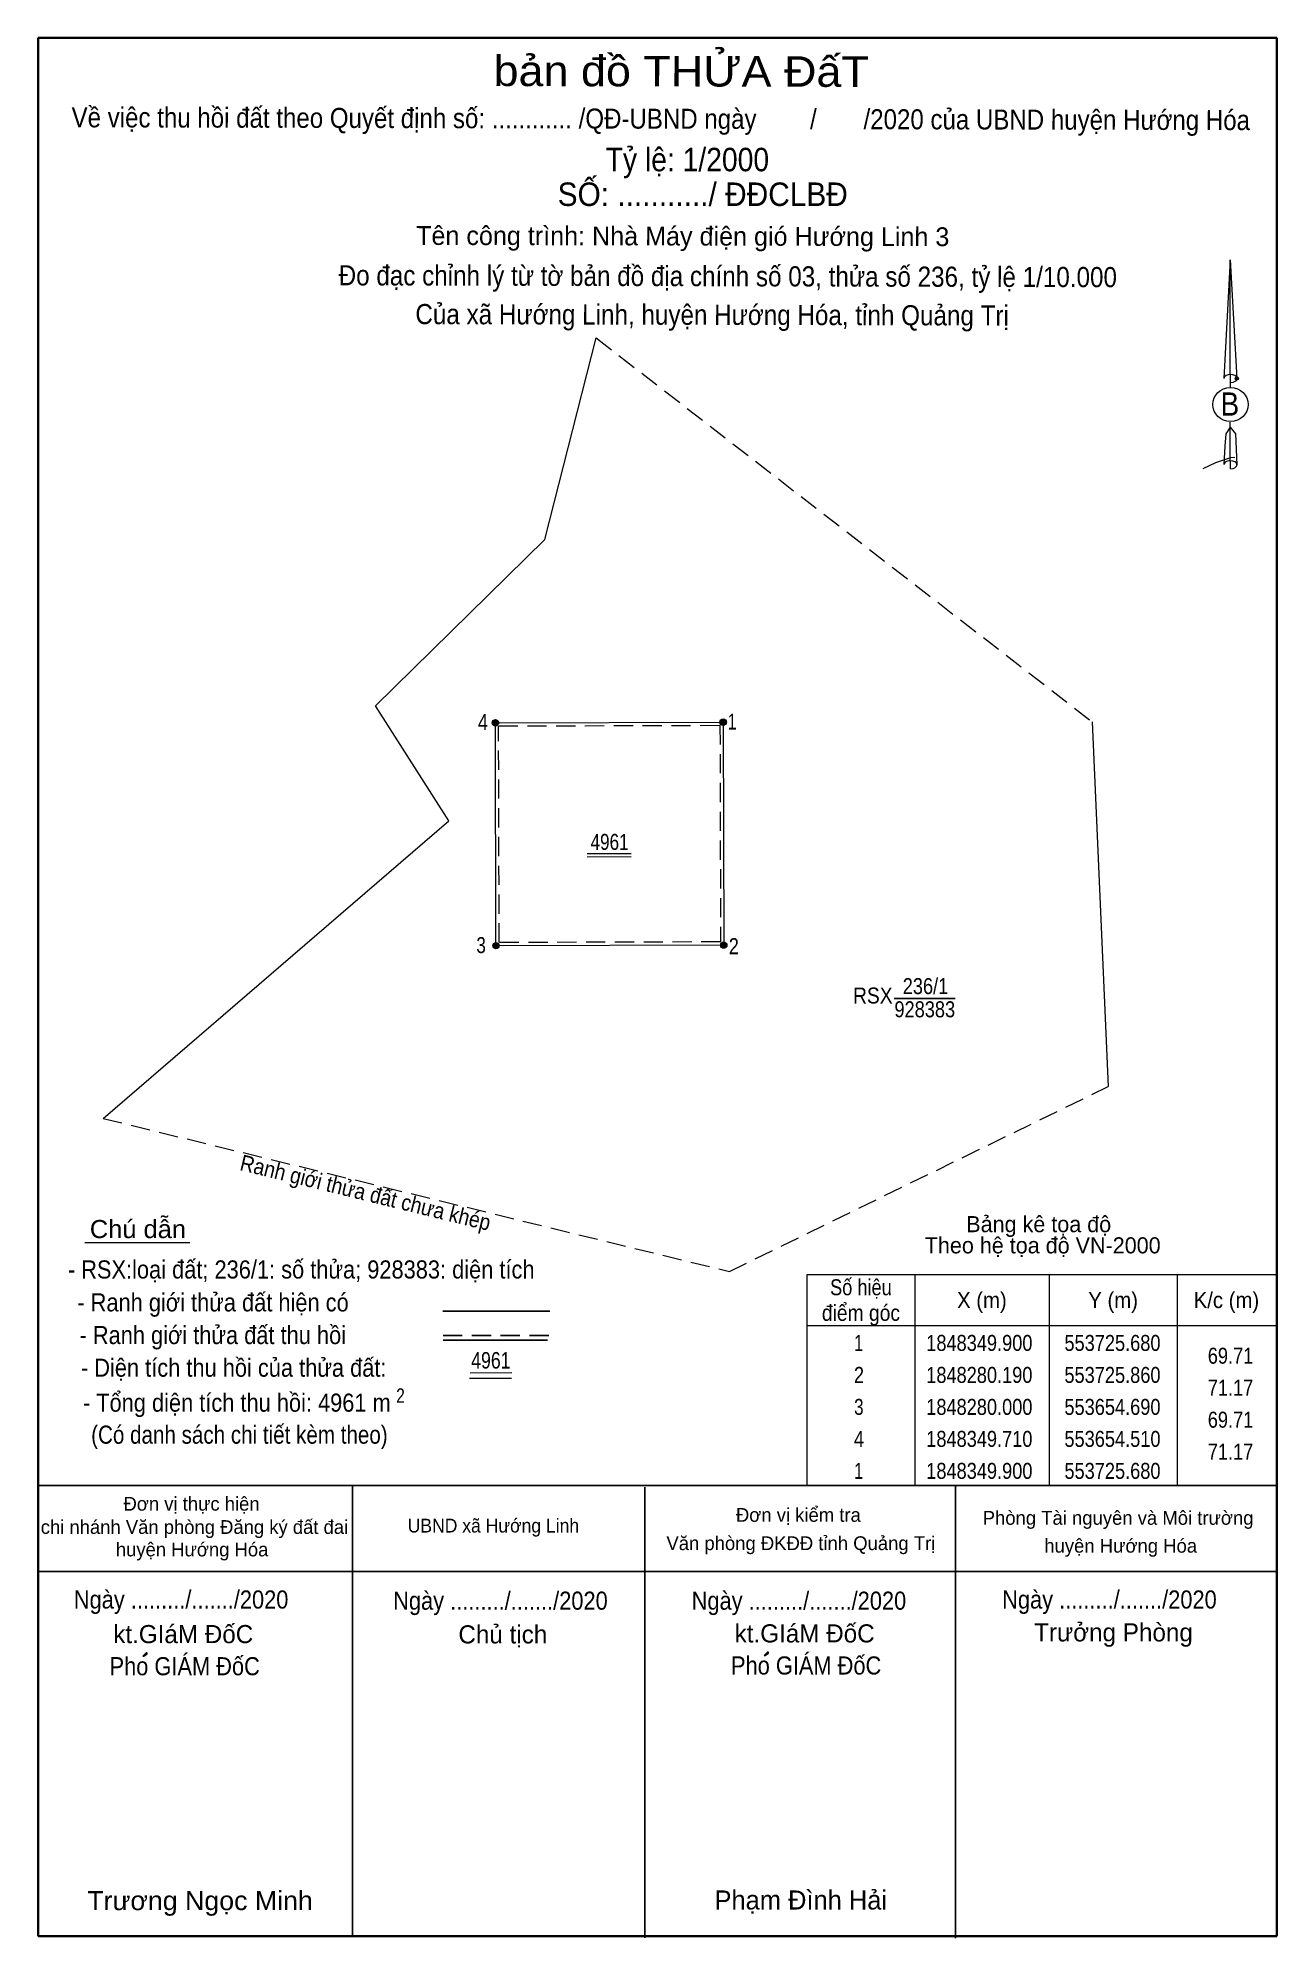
# Model space of a CAD drawing. Header units: metres. Extents: x 553512 to 553899, y 1847970 to 1848564.
import ezdxf
from ezdxf.enums import TextEntityAlignment as Align

# ---------------------------------------------------------------- set-up
doc = ezdxf.new("R2010")
doc.units = ezdxf.units.M
doc.header["$LTSCALE"] = 2
doc.header["$PDMODE"] = 32
doc.header["$PDSIZE"] = 1
doc.linetypes.add('MEDIUM_DASHED', pattern=[4.5, 3, -1.5])
doc.layers.add('10', color=7, linetype='Continuous', lineweight=13)

msp = doc.modelspace()

# ---------------------------------------------------------------- hatches: boundary and pattern name
at = {"layer": '10'}
for points in [[(553655.51, 1848349.71, 1), (553653.51, 1848349.71, 1)], [(553726.68, 1848349.9, 1), (553724.68, 1848349.9, 1)], [(553655.69, 1848280, 1), (553653.69, 1848280, 1)], [(553726.86, 1848280.19, 1), (553724.86, 1848280.19, 1)], [(553545.55, 1848058.49), (553545.63, 1848058.56), (553545.67, 1848058.63), (553545.71, 1848058.79), (553545.64, 1848058.91), (553545.51, 1848058.97), (553545.38, 1848058.91), (553545.26, 1848058.83), (553544.38, 1848057.84), (553544.64, 1848057.84)], [(553739.73, 1848058.7), (553739.8, 1848058.77), (553739.84, 1848058.84), (553739.88, 1848059.01), (553739.81, 1848059.14), (553739.67, 1848059.19), (553739.55, 1848059.14), (553739.42, 1848059.05), (553738.54, 1848058.06), (553738.81, 1848058.06)]]:
    msp.add_hatch(color=256, dxfattribs=at).paths.add_polyline_path(points)

# ---------------------------------------------------------------- linework, layer by layer
at = {"layer": '10', "lineweight": 35}
for p, q in [((553511.6, 1848563.78), (553898.73, 1848563.78)), ((553511.6, 1847970.35), (553511.6, 1848563.78)), ((553898.73, 1848563.78), (553898.73, 1847970.35)), ((553511.6, 1847970.35), (553898.73, 1847970.35)), ((553511.6, 1847970.35), (553898.73, 1847970.35))]:
    msp.add_line(p, q, dxfattribs=at)
at = {"layer": '10'}
for p, q in [((553884.09, 1848494.43), (553886.19, 1848457.35)), ((553884.09, 1848494.43), (553886.19, 1848457.35)), ((553884.09, 1848494.43), (553886.19, 1848457.35)), ((553882.44, 1848463.15), (553882.15, 1848457.35)), ((553884.09, 1848458.62), (553884.09, 1848457.06)), ((553884.09, 1848457.06), (553884.09, 1848456.03)), ((553884.09, 1848456.03), (553884.09, 1848454.63)), ((553884.09, 1848456.03), (553884.09, 1848454.63)), ((553884.09, 1848456.03), (553884.09, 1848454.63)), ((553884.09, 1848442.09), (553884.09, 1848443.69)), ((553884.09, 1848442.09), (553884.09, 1848443.69)), ((553884.09, 1848442.09), (553884.09, 1848443.69)), ((553884.09, 1848442.09), (553885.74, 1848440.03)), ((553884.09, 1848442.09), (553885.74, 1848440.03)), ((553884.09, 1848442.09), (553885.74, 1848440.03)), ((553885.74, 1848440.03), (553886.19, 1848430.37)), ((553885.74, 1848440.03), (553886.19, 1848430.37)), ((553885.74, 1848440.03), (553886.19, 1848430.37)), ((553884.09, 1848431.61), (553884.09, 1848430.13)), ((553884.09, 1848430.13), (553884.09, 1848429.14)), ((553886.19, 1848430.37), (553886.19, 1848430.49)), ((553841, 1848350), (553846, 1848236)), ((553683.22, 1848308.82), (553696.98, 1848308.86)), ((553683.22, 1848307.82), (553696.98, 1848307.86)), ((553526.23, 1848187.17), (553559.08, 1848187.17)), ((553785.53, 1848177.22), (553785.53, 1848111.22)), ((553827.53, 1848177.22), (553827.53, 1848111.22)), ((553867.53, 1848177.22), (553867.53, 1848111.22)), ((553751.93, 1848161.22), (553898.73, 1848161.22)), ((553646.47, 1848144.83), (553659.59, 1848144.84)), ((553646.58, 1848146.51), (553659.69, 1848146.53))]:
    msp.add_line(p, q, dxfattribs=at)
at = {"layer": '10', "linetype": 'MEDIUM_DASHED'}
msp.add_line((553686, 1848470), (553841, 1848350), dxfattribs=at)
at = {"layer": '10', "lineweight": 25}
for p, q in [((553779.11, 1848263.48), (553798.14, 1848263.48)), ((553638.1, 1848165.78), (553671.49, 1848165.78)), ((553638.24, 1848156.69), (553670.8, 1848156.69)), ((553511.6, 1848111.22), (553898.73, 1848111.22)), ((553609.9, 1847970.11), (553609.9, 1848111.02)), ((553701.23, 1847969.86), (553701.23, 1848110.77)), ((553798.29, 1847969.78), (553798.29, 1848111.22)), ((553511.6, 1848084.31), (553898.73, 1848084.31))]:
    msp.add_line(p, q, dxfattribs=at)
at = {"layer": '10', "linetype": 'MEDIUM_DASHED', "lineweight": 25}
msp.add_line((553638.16, 1848158.09), (553671.37, 1848158.09), dxfattribs=at)
at = {"layer": '10'}
for points in [[(553884.09, 1848458.62), (553884.09, 1848494.43), (553882.44, 1848463.15)], [(553532, 1848226), (553640, 1848319), (553617, 1848355), (553670, 1848407), (553686, 1848470)], [(553884.09, 1848431.61), (553884.09, 1848442.09), (553882.73, 1848440.03), (553882.44, 1848436.15), (553882.15, 1848430.49)], [(553875.71, 1848429.22), (553879.59, 1848431.07), (553884.29, 1848432.6), (553885.53, 1848432.69)]]:
    msp.add_lwpolyline(points, dxfattribs=at)
for points in [[(553654.51, 1848349.71), (553725.68, 1848349.9), (553725.86, 1848280.19), (553654.69, 1848280)], [(553725.68, 1848349.9), (553725.86, 1848280.19), (553654.69, 1848280), (553654.51, 1848349.71)], [(553751.93, 1848177.22), (553898.73, 1848177.22), (553898.73, 1848111.22), (553751.93, 1848111.22)]]:
    msp.add_lwpolyline(points, close=True, dxfattribs=at)
at = {"layer": '10', "linetype": 'MEDIUM_DASHED'}
for points in [[(553724.68, 1848348.9), (553724.86, 1848281.19), (553655.69, 1848281), (553655.51, 1848348.71)], [(553545.55, 1848058.49), (553545.63, 1848058.56), (553545.67, 1848058.63), (553545.71, 1848058.79), (553545.64, 1848058.91), (553545.51, 1848058.97), (553545.38, 1848058.91), (553545.26, 1848058.83), (553544.38, 1848057.84), (553544.64, 1848057.84)], [(553739.73, 1848058.7), (553739.8, 1848058.77), (553739.84, 1848058.84), (553739.88, 1848059.01), (553739.81, 1848059.14), (553739.67, 1848059.19), (553739.55, 1848059.14), (553739.42, 1848059.05), (553738.54, 1848058.06), (553738.81, 1848058.06)]]:
    msp.add_lwpolyline(points, close=True, dxfattribs=at)
msp.add_lwpolyline([(553532, 1848226), (553727.62, 1848178.17), (553846, 1848236)], dxfattribs=at)
at = {"layer": '10'}
for centre in [(553654.51, 1848349.71), (553725.68, 1848349.9), (553654.69, 1848280), (553725.86, 1848280.19)]:
    msp.add_circle(centre, 1, dxfattribs=at)
for centre, start_param, end_param in [((553884.208, 1848457.337), 1.5707963, 3.074452), ((553884.208, 1848457.337), 0.0671406, 1.5707963), ((553884.208, 1848457.337), 4.712389, 6.2831853), ((553884.208, 1848430.37), 2.4910694, 3.0742784), ((553884.208, 1848430.37), 1.5707963, 2.4910694), ((553884.208, 1848430.37), 0.0671406, 1.5707963), ((553884.208, 1848430.37), 4.712389, 6.2831853)]:
    msp.add_ellipse(centre, major_axis=(2.033, 0), ratio=0.614131, start_param=start_param, end_param=end_param, dxfattribs=at)
msp.add_ellipse((553884.206, 1848449.195), major_axis=(5.546, 0), ratio=0.952727, dxfattribs=at)
msp.add_point((553886.19, 1848457.35), dxfattribs=at)

# ---------------------------------------------------------------- texts
for s, height, width, p in [('bản đồ THỬA ĐấT', 9.539, 1.1, (553653.93, 1848548.77)), ('Về việc thu hồi đất theo Quyết định số: ............ /QĐ-UBND ngày        /       /2020 của UBND huyện Hướng Hóa', 6.249, 0.9, (553522.08, 1848535.87)), ('Đo đạc chỉnh lý từ tờ bản đồ địa chính số 03, thửa số 236, tỷ lệ 1/10.000', 6.29, 0.9, (553605.53, 1848486.46)), ('Của xã Hướng Linh, huyện Hướng Hóa, tỉnh Quảng Trị', 6.29, 0.9, (553629.51, 1848474.33))]:
    msp.add_text(s, height=height, rotation=359.862, dxfattribs=dict(at, width=width)).set_placement(p)
for s, height, width, p in [('Tỷ lệ: 1/2000', 7.34, 0.9, (553688.97, 1848522.11)), ('SỐ: .........../ ĐĐCLBĐ', 7.339, 0.95, (553673.97, 1848511.27))]:
    msp.add_text(s, height=height, dxfattribs=dict(at, width=width)).set_placement(p)
msp.add_text('Tên công trình: Nhà Máy điện gió Hướng Linh 3', height=5.87, rotation=359.862, dxfattribs=at).set_placement((553629.73, 1848499.11))
for s, height, width, p in [('B', 7.257, 0.9, (553884.02, 1848445.72)), ('4961', 5, 0.8, (553690.19, 1848309.95)), ('236/1', 5, 0.85, (553788.9, 1848264.87)), ('928383', 5, 0.85, (553788.68, 1848257.62)), ('Chú dẫn', 5.662, 1.05, (553542.81, 1848188.59)), ('- RSX:loại đất; 236/1: số thửa; 928383: diện tích', 5.66, 0.9, (553593.84, 1848175.96)), ('- Ranh giới thửa đất hiện có', 5.662, 0.9, (553566.285, 1848165.67)), ('Số hiệu', 5, 0.85, (553768.725, 1848170.72)), ('X (m)', 5, 0.95, (553806.53, 1848166.72)), ('Y (m)', 5, 0.95, (553847.53, 1848166.72)), ('K/c (m)', 5, 0.95, (553882.935, 1848166.72)), ('điểm góc', 5, 0.9, (553768.735, 1848162.72)), ('- Ranh giới thửa đất thu hồi', 5.662, 0.9, (553566.21, 1848155.46)), (' 1', 5, 0.75, (553767.33, 1848153.32)), ('1848349.900', 5, 0.85, (553805.73, 1848153.32)), ('553725.680', 5, 0.85, (553847.325, 1848153.32)), ('- Diện tích thu hồi của thửa đất:', 5.662, 0.9, (553572.745, 1848145.25)), ('4961', 5.16, 0.8, (553653.1, 1848147.8)), (' 2', 5, 0.85, (553767.33, 1848143.32)), ('1848280.190', 5, 0.85, (553805.73, 1848143.32)), ('553725.860', 5, 0.85, (553847.325, 1848143.32)), ('- Tổng diện tích thu hồi: 4961 m', 5.66, 0.9, (553573.72, 1848134.32)), ('2', 4.529, 0.8, (553624.865, 1848137.09)), (' 3', 5, 0.8, (553767.335, 1848133.32)), ('1848280.000', 5, 0.85, (553805.73, 1848133.32)), ('553654.690', 5, 0.85, (553847.325, 1848133.32)), ('(Có danh sách chi tiết kèm theo)', 5.662, 0.85, (553574.53, 1848124.31)), (' 4', 5, 0.85, (553767.33, 1848123.32)), ('1848349.710', 5, 0.85, (553805.73, 1848123.32)), ('553654.510', 5, 0.85, (553847.325, 1848123.32)), (' 1', 5, 0.75, (553767.33, 1848113.32)), ('1848349.900', 5, 0.85, (553805.73, 1848113.32)), ('553725.680', 5, 0.85, (553847.325, 1848113.32)), ('UBND xã Hướng Linh', 4.314, 0.95, (553653.895, 1848096.55)), ('Ngày ........./......./2020', 5.662, 0.9, (553556.31, 1848072.77)), ('Ngày ........./......./2020', 5.662, 0.9, (553656.09, 1848072.41)), ('Ngày ........./......./2020', 5.662, 0.9, (553749.36, 1848072.41)), ('Ngày ........./......./2020', 5.662, 0.9, (553846.38, 1848072.77)), ('Pho GIÁM ĐốC', 5.662, 0.9, (553557.43, 1848051.92)), ('Pho GIÁM ĐốC', 5.662, 0.9, (553751.61, 1848052.15)), ('Trương Ngọc Minh', 5.947, 1.05, (553562.225, 1847978.49))]:
    msp.add_text(s, height=height, dxfattribs=dict(at, width=width)).set_placement(p, align=Align.CENTER)
for s, width, p in [(' 4', 0.85, (553652.2, 1848347.4)), (' 1', 0.75, (553729.89, 1848347.59)), (' 3', 0.8, (553651.53, 1848277.69)), (' 2', 0.85, (553730.59, 1848277.35)), ('RSX', 0.9, (553778.63, 1848261.93)), ('69.71', 0.85, (553891.33, 1848149.32)), ('71.17', 0.85, (553891.33, 1848139.32)), ('69.71', 0.85, (553891.33, 1848129.32)), ('71.17', 0.85, (553891.33, 1848119.32))]:
    msp.add_text(s, height=5, dxfattribs=dict(at, width=width)).set_placement(p, align=Align.RIGHT)
at = {"layer": '10', "width": 0.9}
msp.add_text(' Ranh giới thửa đất chưa khép', height=5, rotation=346.26, dxfattribs=at).set_placement((553612.531, 1848200.581), align=Align.CENTER)
at = {"layer": '10'}
for s, height, p in [('Bảng kê tọa độ', 5.033, (553824.28, 1848190.44)), ('Theo hệ tọa độ VN-2000', 5.033, (553825.525, 1848183.81)), ('Đơn vị thực hiện', 4.306, (553559.575, 1848103.38)), ('chi nhánh Văn phòng Đăng ký đất đai', 4.306, (553560.485, 1848096.11)), ('Đơn vị kiểm tra', 4.312, (553749.185, 1848099.9)), ('Phòng Tài nguyên và Môi trường', 4.315, (553849.09, 1848098.97)), ('Văn phòng ĐKĐĐ tỉnh Quảng Trị', 4.314, (553749.96, 1848091.05)), ('huyện Hướng Hóa', 4.315, (553849.89, 1848090.25)), ('huyện Hướng Hóa', 4.306, (553559.75, 1848089.09)), ('kt.GIáM ĐốC', 5.662, (553556.975, 1848061.96)), ('Chủ tịch', 5.662, (553656.835, 1848061.87)), ('kt.GIáM ĐốC', 5.662, (553751.145, 1848062.18)), ('Trưởng Phòng', 5.664, (553847.64, 1848062.51)), ('Phạm Đình Hải', 5.947, (553749.94, 1847978.69))]:
    msp.add_text(s, height=height, dxfattribs=at).set_placement(p, align=Align.CENTER)

doc.saveas('drawing.dxf')
